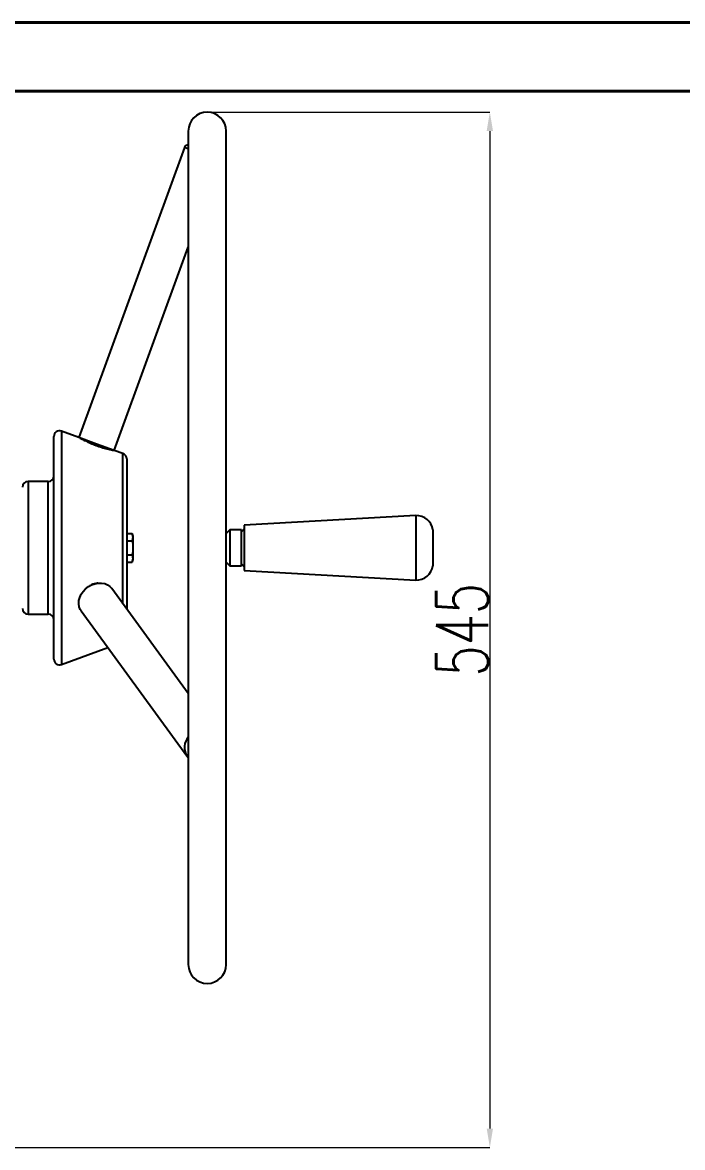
# Model space of a CAD drawing. Header units: millimetres. Extents: x 1561 to 4606, y 513 to 2666.
# Drawn here: x 2730 to 3078, y 2072 to 2666 of the extents above; entities that cross this region are included whole.
import ezdxf

# ---------------------------------------------------------------- set-up
doc = ezdxf.new("R2010")
doc.units = ezdxf.units.MM
for name, color, linetype, lineweight in [('AM_5', 3, 'Continuous', 25), ('AM_BOR', 7, 'Continuous', 50), ('粗实线', 7, 'Continuous', 40)]:
    doc.layers.add(name, color=color, linetype=linetype, lineweight=lineweight)
doc.styles.add('SLDTEXTSTYLE1', font='txt.shx', dxfattribs={"width": 0.7, "bigfont": 'gbcbig.shx'})
doc.dimstyles.new('SLDDIMSTYLE12$0', dxfattribs={"dimtxt": 12, "dimasz": 10, "dimexe": 0, "dimexo": 0.0625, "dimgap": 0.875, "dimtad": 1, "dimdec": 1, "dimlfac": 1.8, "dimrnd": 1e-09, "dimzin": 12, "dimdsep": 46, "dimtxsty": 'SLDTEXTSTYLE1', "dimcen": 0.09, "dimdle": 8.16, "dimclrd": 3, "dimclre": 3, "dimadec": 0, "dimazin": 3, "dimtfac": 1, "dimtdec": 1, "dimtofl": 0, "dimtmove": 0, "dimatfit": 3, "dimfxl": 0, "dimfrac": 2, "dimtolj": 1, "dimlwd": 5, "dimlwe": 5, "dimarcsym": 0})

# ---------------------------------------------------------------- blocks, each defined once
blk = doc.blocks.new('rA3')
at = {"layer": '粗实线'}
for p, q in [((753.384, 421.26), (333.384, 421.26)), ((748.384, 416.26), (358.384, 416.26))]:
    blk.add_line(p, q, dxfattribs=at)
blk = doc.blocks.new('*D48')
at = {"layer": 'AM_5', "color": 3, "lineweight": 5, "transparency": 16777216}
blk.add_line((2825.11, 2618.85), (2976.42, 2618.85), dxfattribs=at)
at = {"layer": 'AM_5', "color": 3, "linetype": 'Continuous', "lineweight": 5, "transparency": 16777216}
for p, q in [((2976.42, 2608.85), (2976.42, 2082.23)), ((2668.52, 2072.23), (2976.42, 2072.23))]:
    blk.add_line(p, q, dxfattribs=at)
at = {"layer": 'AM_5', "color": 3, "transparency": 16777216}
for points in [[(2974.75, 2608.85), (2978.09, 2608.85), (2976.42, 2618.85)], [(2974.75, 2082.23), (2978.09, 2082.23), (2976.42, 2072.23)]]:
    blk.add_solid(points, dxfattribs=at)
at = {"layer": 'Defpoints', "color": 0, "transparency": 16777216}
for p in [(2825.05, 2618.85), (2668.46, 2072.23), (2976.42, 2072.23)]:
    blk.add_point(p, dxfattribs=at)
at = {"layer": 'AM_5', "color": 0, "transparency": 16777216, "insert": (2961.83, 2345.54), "char_height": 12, "attachment_point": 5, "rotation": 90, "style": 'SLDTEXTSTYLE1'}
blk.add_mtext('\\A1;{\\H2.28571x;545}', dxfattribs=at)

msp = doc.modelspace()

# ---------------------------------------------------------------- linework, layer by layer
at = {"color": 7, "linetype": 'Continuous', "lineweight": 25}
for p, q in [((2817.283, 2608.818), (2817.283, 2168.818)), ((2837.283, 2396.318), (2837.283, 2608.818)), ((2815.198, 2600.209), (2759.448, 2447.039)), ((2817.283, 2599.45), (2815.198, 2600.209)), ((2778.242, 2440.198), (2817.283, 2547.461)), ((2746.318, 2330.102), (2746.318, 2447.533)), ((2759.448, 2447.039), (2750.344, 2450.352)), ((2750.344, 2450.352), (2750.344, 2388.818)), ((2768.845, 2443.618), (2759.448, 2447.039)), ((2778.242, 2440.198), (2768.845, 2443.618)), ((2782.809, 2438.536), (2778.242, 2440.198)), ((2782.809, 2359.227), (2782.809, 2438.536)), ((2784.783, 2435.717), (2784.783, 2356.515)), ((2743.318, 2423.818), (2732.783, 2423.818)), ((2732.783, 2423.818), (2732.783, 2353.818)), ((2743.318, 2353.818), (2743.318, 2423.818)), ((2937.372, 2405.818), (2846.783, 2400.818)), ((2937.372, 2405.818), (2937.372, 2371.818)), ((2846.783, 2400.818), (2846.783, 2376.818)), ((2784.783, 2396.323), (2787.717, 2396.323)), ((2788.083, 2395.318), (2787.717, 2396.323)), ((2787.717, 2396.323), (2788.083, 2394.447)), ((2788.083, 2394.447), (2787.717, 2392.57)), ((2788.083, 2395.318), (2788.083, 2394.447)), ((2788.083, 2394.447), (2788.083, 2388.818)), ((2839.283, 2398.318), (2837.283, 2396.318)), ((2837.283, 2381.318), (2837.283, 2396.318)), ((2845.283, 2398.318), (2839.283, 2398.318)), ((2839.283, 2398.318), (2839.283, 2379.318)), ((2846.783, 2398.818), (2845.283, 2397.318)), ((2845.283, 2379.318), (2845.283, 2398.318)), ((2946.283, 2398.318), (2946.283, 2379.318)), ((2750.344, 2388.818), (2750.344, 2327.283)), ((2784.783, 2392.57), (2787.717, 2392.57)), ((2788.083, 2388.818), (2788.083, 2383.189)), ((2784.783, 2385.065), (2787.717, 2385.065)), ((2787.717, 2385.065), (2788.083, 2383.189)), ((2788.083, 2383.189), (2787.717, 2381.312)), ((2787.717, 2381.312), (2788.083, 2382.318)), ((2788.083, 2383.189), (2788.083, 2382.318)), ((2784.783, 2381.312), (2787.717, 2381.312)), ((2837.283, 2381.318), (2839.283, 2379.318)), ((2837.283, 2168.818), (2837.283, 2381.318)), ((2839.283, 2379.318), (2845.283, 2379.318)), ((2845.283, 2380.318), (2846.783, 2378.818)), ((2846.783, 2376.818), (2937.372, 2371.818)), ((2817.283, 2311.869), (2776.93, 2367.303)), ((2732.783, 2353.818), (2743.318, 2353.818)), ((2760.76, 2355.532), (2816.51, 2278.947)), ((2750.344, 2327.283), (2774.835, 2336.197)), ((2816.51, 2278.947), (2816.375, 2279.139)), ((2816.513, 2278.943), (2816.755, 2278.674))]:
    msp.add_line(p, q, dxfattribs=at)
at = {"color": 7, "linetype": 'Continuous', "lineweight": 25, "flags": 128}
msp.add_lwpolyline([(2760.76, 2355.532), (2760.297, 2356.264), (2759.713, 2357.714), (2759.459, 2359.297), (2759.544, 2360.957), (2759.965, 2362.634), (2760.707, 2364.266), (2761.743, 2365.796), (2763.036, 2367.168), (2764.539, 2368.331), (2766.198, 2369.245), (2767.952, 2369.876), (2769.738, 2370.201), (2771.493, 2370.209), (2773.151, 2369.898), (2774.654, 2369.282), (2775.947, 2368.381), (2776.93, 2367.303)], dxfattribs=at)
at = {"color": 7, "linetype": 'Continuous', "lineweight": 25}
for centre, radius, start, end in [((2827.283, 2608.818), 10, 0, 180), ((2817.077, 2599.524), 2, 84.09849, 160), ((2749.318, 2447.533), 3, 70, 180), ((2781.783, 2435.717), 3, 0, 70), ((2732.783, 2420.818), 3, 90, 180), ((2743.318, 2426.818), 3, 270, 0), ((2937.84, 2397.331), 8.5, 6.668652, 93.159195), ((2937.84, 2380.305), 8.5, 266.840805, 353.331348), ((2732.783, 2356.818), 3, 180, 270), ((2743.318, 2350.818), 3, 360, 90), ((2749.318, 2330.102), 3, 180, 290), ((2823.798, 2283.395), 8.556, 139.592846, 209.828726), ((2827.283, 2168.818), 10, 180, 0)]:
    msp.add_arc(centre, radius, start, end, dxfattribs=at)
for points, knots in [([(2760.033, 2446.805), (2760.007, 2446.819), (2759.918, 2446.868), (2760.762, 2446.406), (2762.456, 2445.526), (2764.914, 2444.356), (2767.82, 2443.142), (2770.859, 2442.068), (2773.693, 2441.248), (2775.979, 2440.71), (2777.505, 2440.416), (2777.659, 2440.389), (2777.733, 2440.376)], [0, 0, 0, 0, 0.0461501, 0.1522879, 0.258856, 0.3665089, 0.4741937, 0.5806918, 0.6865461, 0.7933412, 0.9012258, 1, 1, 1, 1]), ([(2787.717, 2392.57), (2787.772, 2392.257), (2787.989, 2391.017), (2788.042, 2389.758), (2788.083, 2388.818)], [0, 0, 0, 0, 0.2530667, 1, 1, 1, 1]), ([(2788.083, 2388.818), (2788.016, 2387.593), (2787.947, 2386.335), (2787.723, 2385.098), (2787.717, 2385.065)], [0, 0, 0, 0, 0.97300478, 1, 1, 1, 1]), ([(2769.763, 2370.064), (2769.558, 2370.08), (2768.383, 2370.169), (2766.778, 2369.673), (2765.642, 2368.874), (2765.362, 2368.677)], [0, 0, 0, 0, 0.1376053, 0.7876369, 1, 1, 1, 1]), ([(2816.391, 2279.18), (2816.563, 2278.898), (2816.797, 2278.516), (2817.135, 2278.223), (2817.224, 2278.147)], [0, 0, 0, 0, 0.73709434, 1, 1, 1, 1])]:
    msp.add_open_spline(points, degree=3, knots=knots, dxfattribs=at)

# ---------------------------------------------------------------- block references
at = {"layer": 'AM_BOR', "xscale": 7.2509765625, "yscale": 7.2509765625, "zscale": 7.2509765625}
msp.add_blockref('rA3', (-856.702, -388.395), dxfattribs=at)

# ---------------------------------------------------------------- dimensions: what is measured, and where the dimension line sits
at = {"layer": 'AM_5'}
dim = msp.add_linear_dim(base=(2976.418, 2072.226), p1=(2825.045, 2618.851), p2=(2668.459, 2072.226), angle=90, text='{\\H2.28571x;545}', dimstyle='SLDDIMSTYLE12$0', override={"dimlfac": 1}, dxfattribs=at)
dim.commit()
dim.dimension.update_dxf_attribs({"geometry": '*D48', "text_midpoint": (2976.418, 2345.538), "dimtype": 160})

doc.saveas('drawing.dxf')
